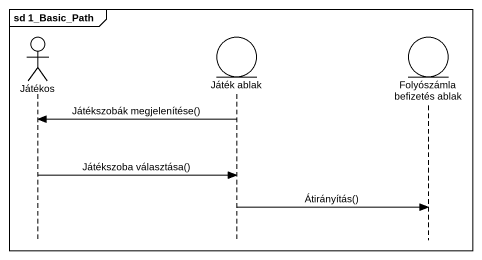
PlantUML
@startuml
mainframe sd 1_Basic_Path
hide footbox
actor Játékos
entity "Játék ablak" as Játék_ablak
entity "Folyószámla befizetés ablak" as Folyószámla_befizetés_ablak

Játék_ablak -> Játékos : Játékszobák megjelenítése()
Játékos -> Játék_ablak : Játékszoba választása()
Játék_ablak -> Folyószámla_befizetés_ablak : Átirányítás()
@enduml
